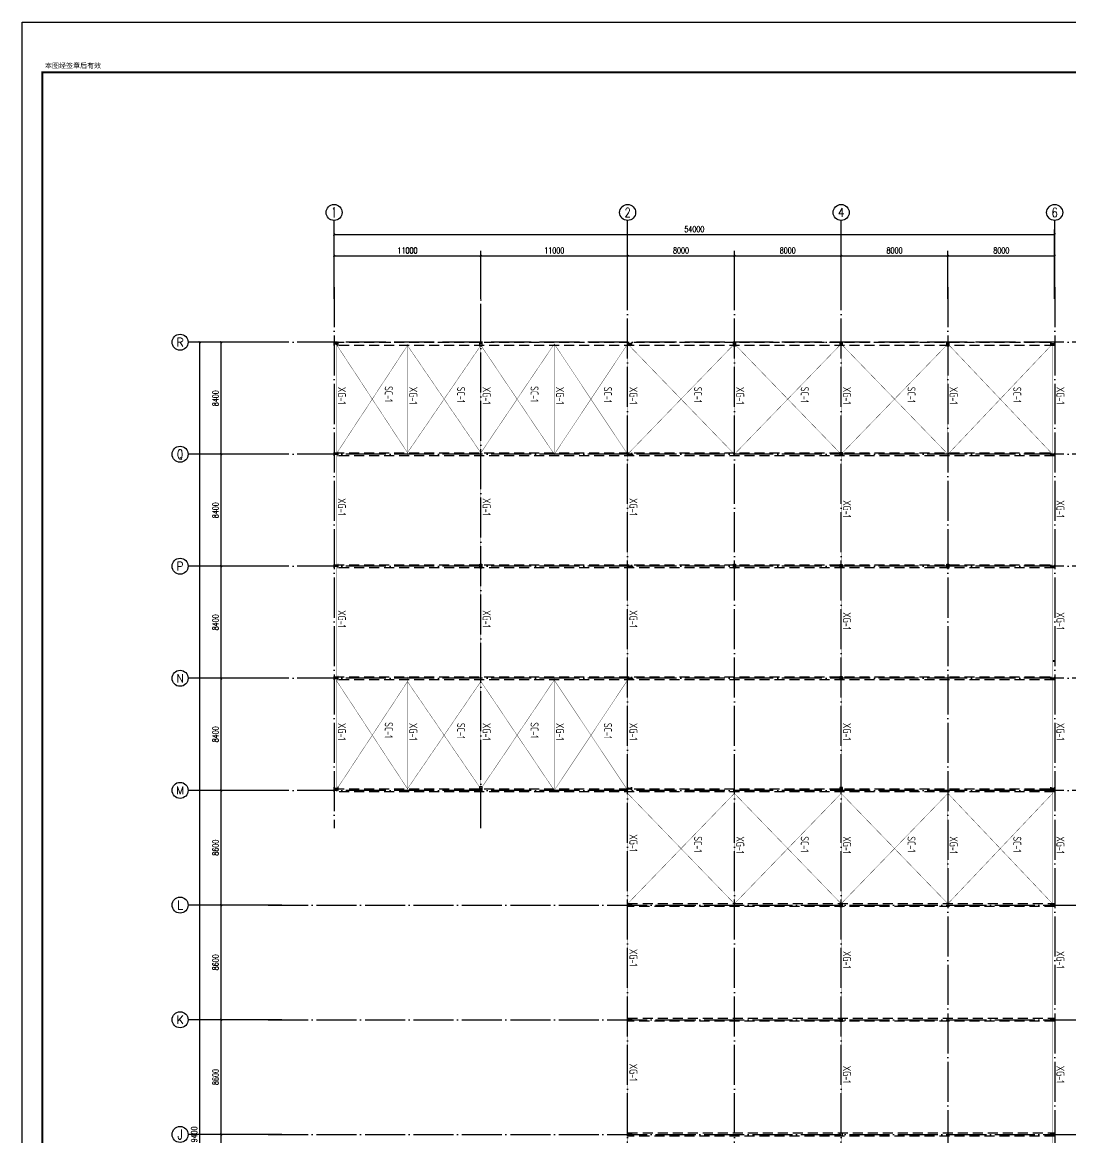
# Model space of a CAD drawing. Extents: x 899043 to 2598688, y -137197 to 211789.
# Drawn here: x 1367860 to 1446423, y 98708 to 182335 of the extents above; entities that cross this region are included whole.
import ezdxf
from ezdxf.enums import TextEntityAlignment as Align

# ---------------------------------------------------------------- set-up
doc = ezdxf.new("R2010")
doc.units = 0
doc.header["$LTSCALE"] = 1500
doc.header["$MEASUREMENT"] = 0
doc.linetypes.add('DASHED', pattern=[0.75, 0.5, -0.25])
doc.linetypes.add('DOTE', pattern=[2.42, 2, -0.2, 0.02, -0.2])
for name, color, linetype in [('00-tk', 151, 'Continuous'), ('A-Fur1(建筑厨卫洁具)', 136, 'Continuous'), ('AXIS', 3, 'Continuous'), ('AXIS_TEXT', 7, 'Continuous'), ('Boltx', 252, 'DASHED'), ('COLUMN', 2, 'Continuous'), ('M_Prof', 2, 'Continuous'), ('TDB_文字', 7, 'Continuous'), ('结构', 7, 'Continuous')]:
    doc.layers.add(name, color=color, linetype=linetype)
doc.layers.add('钢板标注', color=9, linetype='Continuous', lineweight=18)
doc.styles.add('_TCH_AXIS', font='COMPLEX', dxfattribs={"bigfont": 'GBCBIG'})
doc.styles.add('_TCH_DIM_T3', font='SIMPLEX', dxfattribs={"width": 0.705882, "bigfont": 'GBCBIG'})
doc.styles.add('COMPLEX', font='COMPLEX')
doc.styles.add('DS6HT', font='simhei.ttf', dxfattribs={"width": 0.8})
doc.styles.add('TSSD_Dimension', font='Tssdeng.shx', dxfattribs={"width": 0.7, "bigfont": 'hztxt.shx'})
doc.dimstyles.new('_TCH_ARCH&&150', dxfattribs={"dimtxt": 446.25, "dimasz": 150, "dimexe": 375, "dimexo": 450, "dimgap": 189.375, "dimtad": 1, "dimdec": 0, "dimzin": 0, "dimdsep": 46, "dimtxsty": '_TCH_DIM_T3', "dimblk": 'ARCHTICK', "dimcen": 0.09, "dimclrt": 7, "dimazin": 2, "dimtfac": 1, "dimtdec": 0, "dimtix": 1, "dimtmove": 2, "dimatfit": 3, "dimfxl": 0, "dimtolj": 1, "dimtzin": 0, "dimarcsym": 0})

# ---------------------------------------------------------------- blocks, each defined once
blk = doc.blocks.new('A$C16496DF1')
at = {"layer": '00-tk'}
for p, q in [((0, 0), (0, 126150)), ((3750, 1500), (3750, 124650)), ((176850, 1500), (3750, 1500))]:
    blk.add_line(p, q, dxfattribs=at)
at = {"layer": '00-tk', "linetype": 'Continuous'}
blk.add_line((178350, 0), (0, 0), dxfattribs=at)
at = {"layer": '00-tk', "const_width": 150}
blk.add_lwpolyline([(3750, 124650), (176850, 124650), (176850, 1500), (3750, 1500)], close=True, dxfattribs=at)
at = {"layer": '00-tk', "style": 'DS6HT'}
blk.add_text('本图经签章后有效', height=375, rotation=90, dxfattribs=at).set_placement((3434, 1702))
blk = doc.blocks.new('_ArchTick')
at = {"color": 0, "linetype": 'ByBlock', "const_width": 0.4}
blk.add_lwpolyline([(-0.5, -0.5), (0.5, 0.5)], dxfattribs=at)
blk = doc.blocks.new('*D237')
at = {"layer": 'AXIS', "color": 0, "lineweight": -2}
for p, q in [((1137909, -103277), (1132984, -103277)), ((1133359, -111877), (1133359, -103277)), ((1137909, -111877), (1132984, -111877))]:
    blk.add_line(p, q, dxfattribs=at)
at = {"layer": 'Defpoints', "color": 0}
for p in [(1133359, -103277), (1138359, -103277), (1138359, -111877)]:
    blk.add_point(p, dxfattribs=at)
at = {"layer": 'AXIS', "color": 0, "lineweight": -2, "xscale": 150, "yscale": 150, "zscale": 150}
for p, rotation in [((1133359, -103277), 90), ((1133359, -111877), 270)]:
    blk.add_blockref('_ArchTick', p, dxfattribs=dict(at, rotation=rotation))
at = {"layer": 'AXIS', "color": 7, "insert": (1132946, -107577), "char_height": 446.2, "attachment_point": 5, "rotation": 90, "style": '_TCH_DIM_T3'}
blk.add_mtext('\\A1;8600', dxfattribs=at)
blk = doc.blocks.new('*D238')
at = {"layer": 'AXIS', "color": 0, "lineweight": -2}
for p, q in [((1137909, -94677), (1132984, -94677)), ((1133359, -103277), (1133359, -94677)), ((1137909, -103277), (1132984, -103277))]:
    blk.add_line(p, q, dxfattribs=at)
at = {"layer": 'Defpoints', "color": 0}
for p in [(1133359, -94677), (1138359, -94677), (1138359, -103277)]:
    blk.add_point(p, dxfattribs=at)
at = {"layer": 'AXIS', "color": 0, "lineweight": -2, "xscale": 150, "yscale": 150, "zscale": 150}
for p, rotation in [((1133359, -94677), 90), ((1133359, -103277), 270)]:
    blk.add_blockref('_ArchTick', p, dxfattribs=dict(at, rotation=rotation))
at = {"layer": 'AXIS', "color": 7, "insert": (1132946, -98977), "char_height": 446.2, "attachment_point": 5, "rotation": 90, "style": '_TCH_DIM_T3'}
blk.add_mtext('\\A1;8600', dxfattribs=at)
blk = doc.blocks.new('*D239')
at = {"layer": 'AXIS', "color": 0, "lineweight": -2}
for p, q in [((1137909, -86077), (1132984, -86077)), ((1133359, -94677), (1133359, -86077)), ((1137909, -94677), (1132984, -94677))]:
    blk.add_line(p, q, dxfattribs=at)
at = {"layer": 'Defpoints', "color": 0}
for p in [(1133359, -86077), (1138359, -86077), (1138359, -94677)]:
    blk.add_point(p, dxfattribs=at)
at = {"layer": 'AXIS', "color": 0, "lineweight": -2, "xscale": 150, "yscale": 150, "zscale": 150}
for p, rotation in [((1133359, -86077), 90), ((1133359, -94677), 270)]:
    blk.add_blockref('_ArchTick', p, dxfattribs=dict(at, rotation=rotation))
at = {"layer": 'AXIS', "color": 7, "insert": (1132946, -90377), "char_height": 446.2, "attachment_point": 5, "rotation": 90, "style": '_TCH_DIM_T3'}
blk.add_mtext('\\A1;8600', dxfattribs=at)
blk = doc.blocks.new('*D240')
at = {"layer": 'AXIS', "color": 0, "lineweight": -2}
for p, q in [((1137909, -77477), (1132984, -77477)), ((1133359, -86077), (1133359, -77477)), ((1137909, -86077), (1132984, -86077))]:
    blk.add_line(p, q, dxfattribs=at)
at = {"layer": 'Defpoints', "color": 0}
for p in [(1133359, -77477), (1138359, -77477), (1138359, -86077)]:
    blk.add_point(p, dxfattribs=at)
at = {"layer": 'AXIS', "color": 0, "lineweight": -2, "xscale": 150, "yscale": 150, "zscale": 150}
for p, rotation in [((1133359, -77477), 90), ((1133359, -86077), 270)]:
    blk.add_blockref('_ArchTick', p, dxfattribs=dict(at, rotation=rotation))
at = {"layer": 'AXIS', "color": 7, "insert": (1132946, -81777), "char_height": 446.2, "attachment_point": 5, "rotation": 90, "style": '_TCH_DIM_T3'}
blk.add_mtext('\\A1;8600', dxfattribs=at)
blk = doc.blocks.new('*D241')
at = {"layer": 'AXIS', "color": 0, "lineweight": -2}
for p, q in [((1137909, -69077), (1132984, -69077)), ((1133359, -77477), (1133359, -69077)), ((1137909, -77477), (1132984, -77477))]:
    blk.add_line(p, q, dxfattribs=at)
at = {"layer": 'Defpoints', "color": 0}
for p in [(1133359, -69077), (1138359, -69077), (1138359, -77477)]:
    blk.add_point(p, dxfattribs=at)
at = {"layer": 'AXIS', "color": 0, "lineweight": -2, "xscale": 150, "yscale": 150, "zscale": 150}
for p, rotation in [((1133359, -69077), 90), ((1133359, -77477), 270)]:
    blk.add_blockref('_ArchTick', p, dxfattribs=dict(at, rotation=rotation))
at = {"layer": 'AXIS', "color": 7, "insert": (1132946, -73277), "char_height": 446.2, "attachment_point": 5, "rotation": 90, "style": '_TCH_DIM_T3'}
blk.add_mtext('\\A1;8400', dxfattribs=at)
blk = doc.blocks.new('*D204')
at = {"layer": 'AXIS', "color": 0, "lineweight": -2}
for p, q in [((1137909, -60677), (1132984, -60677)), ((1133359, -69077), (1133359, -60677)), ((1137909, -69077), (1132984, -69077))]:
    blk.add_line(p, q, dxfattribs=at)
at = {"layer": 'Defpoints', "color": 0}
for p in [(1133359, -60677), (1138359, -60677), (1138359, -69077)]:
    blk.add_point(p, dxfattribs=at)
at = {"layer": 'AXIS', "color": 0, "lineweight": -2, "xscale": 150, "yscale": 150, "zscale": 150}
for p, rotation in [((1133359, -60677), 90), ((1133359, -69077), 270)]:
    blk.add_blockref('_ArchTick', p, dxfattribs=dict(at, rotation=rotation))
at = {"layer": 'AXIS', "color": 7, "insert": (1132946, -64877), "char_height": 446.2, "attachment_point": 5, "rotation": 90, "style": '_TCH_DIM_T3'}
blk.add_mtext('\\A1;8400', dxfattribs=at)
blk = doc.blocks.new('*D205')
at = {"layer": 'AXIS', "color": 0, "lineweight": -2}
for p, q in [((1137909, -52277), (1132984, -52277)), ((1133359, -60677), (1133359, -52277)), ((1137909, -60677), (1132984, -60677))]:
    blk.add_line(p, q, dxfattribs=at)
at = {"layer": 'Defpoints', "color": 0}
for p in [(1133359, -52277), (1138359, -52277), (1138359, -60677)]:
    blk.add_point(p, dxfattribs=at)
at = {"layer": 'AXIS', "color": 0, "lineweight": -2, "xscale": 150, "yscale": 150, "zscale": 150}
for p, rotation in [((1133359, -52277), 90), ((1133359, -60677), 270)]:
    blk.add_blockref('_ArchTick', p, dxfattribs=dict(at, rotation=rotation))
at = {"layer": 'AXIS', "color": 7, "insert": (1132946, -56477), "char_height": 446.2, "attachment_point": 5, "rotation": 90, "style": '_TCH_DIM_T3'}
blk.add_mtext('\\A1;8400', dxfattribs=at)
blk = doc.blocks.new('*D206')
at = {"layer": 'AXIS', "color": 0, "lineweight": -2}
for p, q in [((1137909, -43877), (1132984, -43877)), ((1133359, -52277), (1133359, -43877)), ((1137909, -52277), (1132984, -52277))]:
    blk.add_line(p, q, dxfattribs=at)
at = {"layer": 'Defpoints', "color": 0}
for p in [(1133359, -43877), (1138359, -43877), (1138359, -52277)]:
    blk.add_point(p, dxfattribs=at)
at = {"layer": 'AXIS', "color": 0, "lineweight": -2, "xscale": 150, "yscale": 150, "zscale": 150}
for p, rotation in [((1133359, -43877), 90), ((1133359, -52277), 270)]:
    blk.add_blockref('_ArchTick', p, dxfattribs=dict(at, rotation=rotation))
at = {"layer": 'AXIS', "color": 7, "insert": (1132946, -48077), "char_height": 446.2, "attachment_point": 5, "rotation": 90, "style": '_TCH_DIM_T3'}
blk.add_mtext('\\A1;8400', dxfattribs=at)
blk = doc.blocks.new('*D207')
at = {"layer": 'AXIS', "color": 0, "lineweight": -2}
for p, q in [((1137909, -43877), (1131384, -43877)), ((1131759, -163277), (1131759, -43877)), ((1137909, -163277), (1131384, -163277))]:
    blk.add_line(p, q, dxfattribs=at)
at = {"layer": 'Defpoints', "color": 0}
for p in [(1131759, -43877), (1138359, -43877), (1138359, -163277)]:
    blk.add_point(p, dxfattribs=at)
at = {"layer": 'AXIS', "color": 0, "lineweight": -2, "xscale": 150, "yscale": 150, "zscale": 150}
for p, rotation in [((1131759, -43877), 90), ((1131759, -163277), 270)]:
    blk.add_blockref('_ArchTick', p, dxfattribs=dict(at, rotation=rotation))
at = {"layer": 'AXIS', "color": 7, "insert": (1131346, -103577), "char_height": 446.2, "attachment_point": 5, "rotation": 90, "style": '_TCH_DIM_T3'}
blk.add_mtext('\\A1;119400', dxfattribs=at)
blk = doc.blocks.new('_AXISO')
blk.add_circle((0, 0), 0.5)
at = {"layer": 'AXIS_TEXT', "style": 'COMPLEX', "width": 1.041667}
blk.add_attdef('A', text='', height=0.56, dxfattribs=at).set_placement((-0.25, -0.28), (0.25, -0.28), align=Align.FIT)
blk = doc.blocks.new('*D229')
at = {"layer": 'AXIS', "color": 0, "lineweight": -2}
for p, q in [((1141829, -40628), (1141829, -37037)), ((1141829, -37412), (1152829, -37412)), ((1152829, -40628), (1152829, -37037))]:
    blk.add_line(p, q, dxfattribs=at)
at = {"layer": 'Defpoints', "color": 0}
for p in [(1152829, -37412), (1141829, -41078), (1152829, -41078)]:
    blk.add_point(p, dxfattribs=at)
at = {"layer": 'AXIS', "color": 0, "lineweight": -2, "xscale": 150, "yscale": 150, "zscale": 150, "rotation": 180}
blk.add_blockref('_ArchTick', (1141829, -37412), dxfattribs=at)
at = {"layer": 'AXIS', "color": 0, "lineweight": -2, "xscale": 150, "yscale": 150, "zscale": 150}
blk.add_blockref('_ArchTick', (1152829, -37412), dxfattribs=at)
at = {"layer": 'AXIS', "color": 7, "insert": (1147329, -36999), "char_height": 446.2, "attachment_point": 5, "style": '_TCH_DIM_T3'}
blk.add_mtext('\\A1;11000', dxfattribs=at)
blk = doc.blocks.new('*D198')
at = {"layer": 'AXIS', "color": 0, "lineweight": -2}
for p, q in [((1152829, -40628), (1152829, -37037)), ((1152829, -37412), (1163829, -37412)), ((1163829, -40628), (1163829, -37037))]:
    blk.add_line(p, q, dxfattribs=at)
at = {"layer": 'Defpoints', "color": 0}
for p in [(1163829, -37412), (1152829, -41078), (1163829, -41078)]:
    blk.add_point(p, dxfattribs=at)
at = {"layer": 'AXIS', "color": 0, "lineweight": -2, "xscale": 150, "yscale": 150, "zscale": 150, "rotation": 180}
blk.add_blockref('_ArchTick', (1152829, -37412), dxfattribs=at)
at = {"layer": 'AXIS', "color": 0, "lineweight": -2, "xscale": 150, "yscale": 150, "zscale": 150}
blk.add_blockref('_ArchTick', (1163829, -37412), dxfattribs=at)
at = {"layer": 'AXIS', "color": 7, "insert": (1158329, -36999), "char_height": 446.2, "attachment_point": 5, "style": '_TCH_DIM_T3'}
blk.add_mtext('\\A1;11000', dxfattribs=at)
blk = doc.blocks.new('*D199')
at = {"layer": 'AXIS', "color": 0, "lineweight": -2}
for p, q in [((1163829, -40628), (1163829, -37037)), ((1163829, -37412), (1171829, -37412)), ((1171829, -40628), (1171829, -37037))]:
    blk.add_line(p, q, dxfattribs=at)
at = {"layer": 'Defpoints', "color": 0}
for p in [(1171829, -37412), (1163829, -41078), (1171829, -41078)]:
    blk.add_point(p, dxfattribs=at)
at = {"layer": 'AXIS', "color": 0, "lineweight": -2, "xscale": 150, "yscale": 150, "zscale": 150, "rotation": 180}
blk.add_blockref('_ArchTick', (1163829, -37412), dxfattribs=at)
at = {"layer": 'AXIS', "color": 0, "lineweight": -2, "xscale": 150, "yscale": 150, "zscale": 150}
blk.add_blockref('_ArchTick', (1171829, -37412), dxfattribs=at)
at = {"layer": 'AXIS', "color": 7, "insert": (1167829, -36999), "char_height": 446.2, "attachment_point": 5, "style": '_TCH_DIM_T3'}
blk.add_mtext('\\A1;8000', dxfattribs=at)
blk = doc.blocks.new('*D200')
at = {"layer": 'AXIS', "color": 0, "lineweight": -2}
for p, q in [((1171829, -40628), (1171829, -37037)), ((1171829, -37412), (1179829, -37412)), ((1179829, -40628), (1179829, -37037))]:
    blk.add_line(p, q, dxfattribs=at)
at = {"layer": 'Defpoints', "color": 0}
for p in [(1179829, -37412), (1171829, -41078), (1179829, -41078)]:
    blk.add_point(p, dxfattribs=at)
at = {"layer": 'AXIS', "color": 0, "lineweight": -2, "xscale": 150, "yscale": 150, "zscale": 150, "rotation": 180}
blk.add_blockref('_ArchTick', (1171829, -37412), dxfattribs=at)
at = {"layer": 'AXIS', "color": 0, "lineweight": -2, "xscale": 150, "yscale": 150, "zscale": 150}
blk.add_blockref('_ArchTick', (1179829, -37412), dxfattribs=at)
at = {"layer": 'AXIS', "color": 7, "insert": (1175829, -36999), "char_height": 446.2, "attachment_point": 5, "style": '_TCH_DIM_T3'}
blk.add_mtext('\\A1;8000', dxfattribs=at)
blk = doc.blocks.new('*D201')
at = {"layer": 'AXIS', "color": 0, "lineweight": -2}
for p, q in [((1179829, -40628), (1179829, -37037)), ((1179829, -37412), (1187829, -37412)), ((1187829, -40628), (1187829, -37037))]:
    blk.add_line(p, q, dxfattribs=at)
at = {"layer": 'Defpoints', "color": 0}
for p in [(1187829, -37412), (1179829, -41078), (1187829, -41078)]:
    blk.add_point(p, dxfattribs=at)
at = {"layer": 'AXIS', "color": 0, "lineweight": -2, "xscale": 150, "yscale": 150, "zscale": 150, "rotation": 180}
blk.add_blockref('_ArchTick', (1179829, -37412), dxfattribs=at)
at = {"layer": 'AXIS', "color": 0, "lineweight": -2, "xscale": 150, "yscale": 150, "zscale": 150}
blk.add_blockref('_ArchTick', (1187829, -37412), dxfattribs=at)
at = {"layer": 'AXIS', "color": 7, "insert": (1183829, -36999), "char_height": 446.2, "attachment_point": 5, "style": '_TCH_DIM_T3'}
blk.add_mtext('\\A1;8000', dxfattribs=at)
blk = doc.blocks.new('*D202')
at = {"layer": 'AXIS', "color": 0, "lineweight": -2}
for p, q in [((1187829, -40628), (1187829, -37037)), ((1187829, -37412), (1195829, -37412)), ((1195829, -40628), (1195829, -37037))]:
    blk.add_line(p, q, dxfattribs=at)
at = {"layer": 'Defpoints', "color": 0}
for p in [(1195829, -37412), (1187829, -41078), (1195829, -41078)]:
    blk.add_point(p, dxfattribs=at)
at = {"layer": 'AXIS', "color": 0, "lineweight": -2, "xscale": 150, "yscale": 150, "zscale": 150, "rotation": 180}
blk.add_blockref('_ArchTick', (1187829, -37412), dxfattribs=at)
at = {"layer": 'AXIS', "color": 0, "lineweight": -2, "xscale": 150, "yscale": 150, "zscale": 150}
blk.add_blockref('_ArchTick', (1195829, -37412), dxfattribs=at)
at = {"layer": 'AXIS', "color": 7, "insert": (1191829, -36999), "char_height": 446.2, "attachment_point": 5, "style": '_TCH_DIM_T3'}
blk.add_mtext('\\A1;8000', dxfattribs=at)
blk = doc.blocks.new('*D203')
at = {"layer": 'AXIS', "color": 0, "lineweight": -2}
for p, q in [((1141829, -40628), (1141829, -35437)), ((1141829, -35812), (1195829, -35812)), ((1195829, -40628), (1195829, -35437))]:
    blk.add_line(p, q, dxfattribs=at)
at = {"layer": 'Defpoints', "color": 0}
for p in [(1195829, -35812), (1141829, -41078), (1195829, -41078)]:
    blk.add_point(p, dxfattribs=at)
at = {"layer": 'AXIS', "color": 0, "lineweight": -2, "xscale": 150, "yscale": 150, "zscale": 150, "rotation": 180}
blk.add_blockref('_ArchTick', (1141829, -35812), dxfattribs=at)
at = {"layer": 'AXIS', "color": 0, "lineweight": -2, "xscale": 150, "yscale": 150, "zscale": 150}
blk.add_blockref('_ArchTick', (1195829, -35812), dxfattribs=at)
at = {"layer": 'AXIS', "color": 7, "insert": (1168829, -35399), "char_height": 446.2, "attachment_point": 5, "style": '_TCH_DIM_T3'}
blk.add_mtext('\\A1;54000', dxfattribs=at)
blk = doc.blocks.new('A$C0BB32EA6')
at = {"layer": 'COLUMN'}
for points in [[(30075, 0), (30075, -300), (29925, -300), (29925, 0)], [(11075, 0), (11075, -300), (10925, -300), (10925, 0)], [(11070, -5), (11070, -295), (10930, -295), (10930, -5)], [(30070, -5), (30070, -295), (29930, -295), (29930, -5)], [(46075, 0), (46075, -300), (45925, -300), (45925, 0)], [(46070, -5), (46070, -295), (45930, -295), (45930, -5)], [(11075, -16650), (11075, -16950), (10925, -16950), (10925, -16650)], [(11070, -16655), (11070, -16945), (10930, -16945), (10930, -16655)], [(30075, -16650), (30075, -16950), (29925, -16950), (29925, -16650)], [(30070, -16655), (30070, -16945), (29930, -16945), (29930, -16655)], [(46075, -16650), (46075, -16950), (45925, -16950), (45925, -16650)], [(46070, -16655), (46070, -16945), (45930, -16945), (45930, -16655)], [(11075, -33300), (11075, -33600), (10925, -33600), (10925, -33300)], [(11070, -33305), (11070, -33595), (10930, -33595), (10930, -33305)]]:
    blk.add_lwpolyline(points, close=True, dxfattribs=at)
at = {"layer": 'M_Prof'}
for points in [[(300, -250), (300, 0), (290, 0), (290, -121), (10, -121), (10, 0), (0, 0), (0, -250), (10, -250), (10, -129), (290, -129), (290, -250)], [(22300, -235), (22300, -15), (22290, -15), (22290, -121), (22010, -121), (22010, -15), (22000, -15), (22000, -235), (22010, -235), (22010, -129), (22290, -129), (22290, -235)], [(37900, -225), (38100, -225), (38100, -25), (37900, -25)], [(37906, -219), (38094, -219), (38094, -31), (37906, -31)], [(54000, -235), (54000, -15), (53990, -15), (53990, -121), (53710, -121), (53710, -15), (53700, -15), (53700, -235), (53710, -235), (53710, -129), (53990, -129), (53990, -235)], [(300, -8525), (300, -8275), (290, -8275), (290, -8396), (10, -8396), (10, -8275), (0, -8275), (0, -8525), (10, -8525), (10, -8404), (290, -8404), (290, -8525)], [(22300, -8510), (22300, -8290), (22290, -8290), (22290, -8396), (22010, -8396), (22010, -8290), (22000, -8290), (22000, -8510), (22010, -8510), (22010, -8404), (22290, -8404), (22290, -8510)], [(37900, -8500), (38100, -8500), (38100, -8300), (37900, -8300)], [(37906, -8494), (38094, -8494), (38094, -8306), (37906, -8306)], [(54000, -8510), (54000, -8290), (53990, -8290), (53990, -8396), (53710, -8396), (53710, -8290), (53700, -8290), (53700, -8510), (53710, -8510), (53710, -8404), (53990, -8404), (53990, -8510)], [(300, -16925), (300, -16675), (290, -16675), (290, -16796), (10, -16796), (10, -16675), (0, -16675), (0, -16925), (10, -16925), (10, -16804), (290, -16804), (290, -16925)], [(22300, -16910), (22300, -16690), (22290, -16690), (22290, -16796), (22010, -16796), (22010, -16690), (22000, -16690), (22000, -16910), (22010, -16910), (22010, -16804), (22290, -16804), (22290, -16910)], [(37900, -16900), (38100, -16900), (38100, -16700), (37900, -16700)], [(37906, -16894), (38094, -16894), (38094, -16706), (37906, -16706)], [(54000, -16910), (54000, -16690), (53990, -16690), (53990, -16796), (53710, -16796), (53710, -16690), (53700, -16690), (53700, -16910), (53710, -16910), (53710, -16804), (53990, -16804), (53990, -16910)], [(300, -25325), (300, -25075), (290, -25075), (290, -25196), (10, -25196), (10, -25075), (0, -25075), (0, -25325), (10, -25325), (10, -25204), (290, -25204), (290, -25325)], [(22300, -25310), (22300, -25090), (22290, -25090), (22290, -25196), (22010, -25196), (22010, -25090), (22000, -25090), (22000, -25310), (22010, -25310), (22010, -25204), (22290, -25204), (22290, -25310)], [(37900, -25300), (38100, -25300), (38100, -25100), (37900, -25100)], [(37906, -25294), (38094, -25294), (38094, -25106), (37906, -25106)], [(54000, -25310), (54000, -25090), (53990, -25090), (53990, -25196), (53710, -25196), (53710, -25090), (53700, -25090), (53700, -25310), (53710, -25310), (53710, -25204), (53990, -25204), (53990, -25310)], [(300, -33600), (300, -33350), (290, -33350), (290, -33471), (10, -33471), (10, -33350), (0, -33350), (0, -33600), (10, -33600), (10, -33479), (290, -33479), (290, -33600)], [(22300, -33585), (22300, -33365), (22290, -33365), (22290, -33471), (22010, -33471), (22010, -33365), (22000, -33365), (22000, -33585), (22010, -33585), (22010, -33479), (22290, -33479), (22290, -33585)], [(37900, -33575), (38100, -33575), (38100, -33375), (37900, -33375)], [(37906, -33569), (38094, -33569), (38094, -33381), (37906, -33381)], [(54000, -33585), (54000, -33365), (53990, -33365), (53990, -33471), (53710, -33471), (53710, -33365), (53700, -33365), (53700, -33585), (53710, -33585), (53710, -33479), (53990, -33479), (53990, -33585)], [(22300, -42310), (22300, -42090), (22290, -42090), (22290, -42196), (22010, -42196), (22010, -42090), (22000, -42090), (22000, -42310), (22010, -42310), (22010, -42204), (22290, -42204), (22290, -42310)], [(37900, -42300), (38100, -42300), (38100, -42100), (37900, -42100)], [(37906, -42294), (38094, -42294), (38094, -42106), (37906, -42106)], [(54000, -42310), (54000, -42090), (53990, -42090), (53990, -42196), (53710, -42196), (53710, -42090), (53700, -42090), (53700, -42310), (53710, -42310), (53710, -42204), (53990, -42204), (53990, -42310)], [(22300, -50910), (22300, -50690), (22290, -50690), (22290, -50796), (22010, -50796), (22010, -50690), (22000, -50690), (22000, -50910), (22010, -50910), (22010, -50804), (22290, -50804), (22290, -50910)], [(37900, -50900), (38100, -50900), (38100, -50700), (37900, -50700)], [(37906, -50894), (38094, -50894), (38094, -50706), (37906, -50706)], [(54000, -50910), (54000, -50690), (53990, -50690), (53990, -50796), (53710, -50796), (53710, -50690), (53700, -50690), (53700, -50910), (53710, -50910), (53710, -50804), (53990, -50804), (53990, -50910)], [(22300, -59510), (22300, -59290), (22290, -59290), (22290, -59396), (22010, -59396), (22010, -59290), (22000, -59290), (22000, -59510), (22010, -59510), (22010, -59404), (22290, -59404), (22290, -59510)], [(37900, -59500), (38100, -59500), (38100, -59300), (37900, -59300)], [(37906, -59494), (38094, -59494), (38094, -59306), (37906, -59306)], [(54000, -59510), (54000, -59290), (53990, -59290), (53990, -59396), (53710, -59396), (53710, -59290), (53700, -59290), (53700, -59510), (53710, -59510), (53710, -59404), (53990, -59404), (53990, -59510)]]:
    blk.add_lwpolyline(points, close=True, dxfattribs=at)
blk = doc.blocks.new('A$C2EA612DB')
at = {"layer": 'A-Fur1(建筑厨卫洁具)'}
for p, q in [((0, 86865), (-138, 86865)), ((-138, 86865), (-138, 86840)), ((-138, 86840), (0, 86840))]:
    blk.add_line(p, q, dxfattribs=at)
at = {"layer": 'M_Prof'}
for points in [[(-53700, 102240), (-53700, 102490), (-53710, 102490), (-53710, 102369), (-53990, 102369), (-53990, 102490), (-54000, 102490), (-54000, 102240), (-53990, 102240), (-53990, 102361), (-53710, 102361), (-53710, 102240)], [(-31700, 85455), (-31700, 85675), (-31710, 85675), (-31710, 85569), (-31990, 85569), (-31990, 85675), (-32000, 85675), (-32000, 85455), (-31990, 85455), (-31990, 85561), (-31710, 85561), (-31710, 85455)], [(-16100, 85465), (-15900, 85465), (-15900, 85665), (-16100, 85665)], [(-16094, 85471), (-15906, 85471), (-15906, 85659), (-16094, 85659)]]:
    blk.add_lwpolyline(points, close=True, dxfattribs=at)
blk.add_blockref('A$C0BB32EA6', (-54000, 110765), dxfattribs=at)
blk = doc.blocks.new('A$C5AF141BB')
at = {"layer": 'AXIS'}
for p, q in [((-22000, 123526.9), (-22000, 128526.3)), ((0, 123526.9), (0, 128526.3)), ((16000, 123526.9), (16000, 128526.3)), ((32000, 123526.9), (32000, 128526.3)), ((-26941.1, 119400), (-32941.1, 119400)), ((-26941.1, 111000), (-32941.1, 111000)), ((-26941.1, 102600), (-32941.1, 102600)), ((-26941.1, 94200), (-32941.1, 94200)), ((-26941.1, 85800), (-32941.1, 85800)), ((-26941.1, 77200), (-32941.1, 77200)), ((-26941.1, 68600), (-32941.1, 68600)), ((-26941.1, 60000), (-32941.1, 60000))]:
    blk.add_line(p, q, dxfattribs=at)
at = {"layer": 'AXIS', "color": 253, "linetype": 'DOTE'}
for p, q in [((-22000, 123526.9), (-22000, 82968.2)), ((-11000, 82968.2), (-11000, 123526.9)), ((0, -5247.5), (0, 123526.9)), ((8000, -5247.5), (8000, 123526.9)), ((16000, -5247.5), (16000, 123526.9)), ((24000, 123526.9), (24000, -5247.5)), ((32000, 123526.9), (32000, -5247.5)), ((36323.2, 119400), (-26262.1, 119400)), ((36323.2, 111000), (-26941.1, 111000)), ((36323.2, 102600), (-26262.1, 102600)), ((36323.2, 94200), (-26941.1, 94200)), ((36323.2, 85800), (-26941.1, 85800)), ((-26941.1, 77200), (36323.2, 77200)), ((-26941.1, 68600), (36323.2, 68600)), ((-26941.1, 60000), (36323.2, 60000))]:
    blk.add_line(p, q, dxfattribs=at)
at = {"layer": 'AXIS'}
ref = blk.add_blockref('_AXISO', (-22000, 129126.3), dxfattribs=dict(at, xscale=1200, yscale=1200, zscale=1200))
ref.add_attrib('A', '1', dxfattribs={"layer": 'AXIS_TEXT', "height": 772.1, "style": '_TCH_AXIS'}).set_placement((-22165.4, 128740.3), (-21834.6, 128740.3), align=Align.FIT)
ref = blk.add_blockref('_AXISO', (0, 129126.3), dxfattribs=dict(at, xscale=1200, yscale=1200, zscale=1200))
ref.add_attrib('A', '2', dxfattribs={"layer": 'AXIS_TEXT', "height": 698.9, "style": '_TCH_AXIS'}).set_placement((-233, 128776.9), (233, 128776.9), align=Align.FIT)
ref = blk.add_blockref('_AXISO', (16000, 129126.3), dxfattribs=dict(at, xscale=1200, yscale=1200, zscale=1200))
ref.add_attrib('A', '4', dxfattribs={"layer": 'AXIS_TEXT', "height": 668.2, "style": '_TCH_AXIS'}).set_placement((15745.5, 128792.3), (16254.5, 128792.3), align=Align.FIT)
ref = blk.add_blockref('_AXISO', (32000, 129126.3), dxfattribs=dict(at, xscale=1200, yscale=1200, zscale=1200))
ref.add_attrib('A', '6', dxfattribs={"layer": 'AXIS_TEXT', "height": 698.9, "style": '_TCH_AXIS'}).set_placement((31767, 128776.9), (32233, 128776.9), align=Align.FIT)
ref = blk.add_blockref('_AXISO', (-33541.1, 119400), dxfattribs=dict(at, xscale=1200, yscale=1200, zscale=1200))
ref.add_attrib('A', 'R', dxfattribs={"layer": 'AXIS_TEXT', "height": 637.8, "style": '_TCH_AXIS'}).set_placement((-33814.4, 119081.1), (-33267.8, 119081.1), align=Align.FIT)
ref = blk.add_blockref('_AXISO', (-33541.1, 111000), dxfattribs=dict(at, xscale=1200, yscale=1200, zscale=1200))
ref.add_attrib('A', 'Q', dxfattribs={"layer": 'AXIS_TEXT', "height": 715.4, "style": '_TCH_AXIS', "width": 0.807692}).set_placement((-33761.2, 110642.3), (-33321, 110642.3), align=Align.FIT)
ref = blk.add_blockref('_AXISO', (-33541.1, 102600), dxfattribs=dict(at, xscale=1200, yscale=1200, zscale=1200))
ref.add_attrib('A', 'P', dxfattribs={"layer": 'AXIS_TEXT', "height": 652.9, "style": '_TCH_AXIS'}).set_placement((-33805.4, 102273.6), (-33276.9, 102273.6), align=Align.FIT)
ref = blk.add_blockref('_AXISO', (-33541.1, 94200), dxfattribs=dict(at, xscale=1200, yscale=1200, zscale=1200))
ref.add_attrib('A', 'N', dxfattribs={"layer": 'AXIS_TEXT', "height": 622.9, "style": '_TCH_AXIS'}).set_placement((-33822.9, 93888.6), (-33259.3, 93888.6), align=Align.FIT)
ref = blk.add_blockref('_AXISO', (-33541.1, 85800), dxfattribs=dict(at, xscale=1200, yscale=1200, zscale=1200))
ref.add_attrib('A', 'M', dxfattribs={"layer": 'AXIS_TEXT', "height": 594, "style": '_TCH_AXIS'}).set_placement((-33838.1, 85503), (-33244.1, 85503), align=Align.FIT)
ref = blk.add_blockref('_AXISO', (-33541.1, 77200), dxfattribs=dict(at, xscale=1200, yscale=1200, zscale=1200))
ref.add_attrib('A', 'L', dxfattribs={"layer": 'AXIS_TEXT', "height": 683.5, "style": '_TCH_AXIS'}).set_placement((-33785.2, 76858.2), (-33297, 76858.2), align=Align.FIT)
ref = blk.add_blockref('_AXISO', (-33541.1, 68600), dxfattribs=dict(at, xscale=1200, yscale=1200, zscale=1200))
ref.add_attrib('A', 'K', dxfattribs={"layer": 'AXIS_TEXT', "height": 622.9, "style": '_TCH_AXIS'}).set_placement((-33822.9, 68288.6), (-33259.3, 68288.6), align=Align.FIT)
ref = blk.add_blockref('_AXISO', (-33541.1, 60000), dxfattribs=dict(at, xscale=1200, yscale=1200, zscale=1200))
ref.add_attrib('A', 'J', dxfattribs={"layer": 'AXIS_TEXT', "height": 744.1, "style": '_TCH_AXIS'}).set_placement((-33736, 59628), (-33346.2, 59628), align=Align.FIT)
for p1, p2, distance, picture, middle in [((-22000, 122199.9), (32000, 122199.9), 5265.9, '*D203', (5000, 127878.4)), ((-22000, 122199.9), (-11000, 122199.9), 3665.9, '*D229', (-16500, 126278.4)), ((-11000, 122199.9), (0, 122199.9), 3665.9, '*D198', (-5500, 126278.4)), ((0, 122199.9), (8000, 122199.9), 3665.9, '*D199', (4000, 126278.4)), ((8000, 122199.9), (16000, 122199.9), 3665.9, '*D200', (12000, 126278.4)), ((16000, 122199.9), (24000, 122199.9), 3665.9, '*D201', (20000, 126278.4)), ((24000, 122199.9), (32000, 122199.9), 3665.9, '*D202', (28000, 126278.4)), ((-25470.5, 0), (-25470.5, 119400), 6600, '*D207', (-32483, 59700)), ((-25470.5, 111000), (-25470.5, 119400), 5000, '*D206', (-30883, 115200)), ((-25470.5, 102600), (-25470.5, 111000), 5000, '*D205', (-30883, 106800)), ((-25470.5, 94200), (-25470.5, 102600), 5000, '*D204', (-30883, 98400)), ((-25470.5, 85800), (-25470.5, 94200), 5000, '*D241', (-30883, 90000)), ((-25470.5, 77200), (-25470.5, 85800), 5000, '*D240', (-30883, 81500)), ((-25470.5, 68600), (-25470.5, 77200), 5000, '*D239', (-30883, 72900)), ((-25470.5, 60000), (-25470.5, 68600), 5000, '*D238', (-30883, 64300)), ((-25470.5, 51400), (-25470.5, 60000), 5000, '*D237', (-30883, 55700))]:
    dim = blk.add_aligned_dim(p1=p1, p2=p2, distance=distance, dimstyle='_TCH_ARCH&&150', dxfattribs=at)
    dim.commit()
    dim.dimension.update_dxf_attribs({"geometry": picture, "text_midpoint": middle, "insert": (-1163829.4, 163277.5)})

msp = doc.modelspace()

# ---------------------------------------------------------------- linework, layer by layer
at = {"layer": 'Boltx', "color": 4}
for points in [[(1391223.3, 158350.6), (1445223.3, 158350.6), (1445223.3, 158115.6), (1391223.3, 158115.6)], [(1391223.3, 150068.1), (1445223.3, 150068.1), (1445223.3, 149833.1), (1391223.3, 149833.1)], [(1391223.3, 141668.1), (1445223.3, 141668.1), (1445223.3, 141433.1), (1391223.3, 141433.1)], [(1391223.3, 133268.1), (1445223.3, 133268.1), (1445223.3, 133033.1), (1391223.3, 133033.1)], [(1391223.3, 124868.1), (1445223.3, 124868.1), (1445223.3, 124633.1), (1391223.3, 124633.1)], [(1413223.3, 116268.1), (1445223.3, 116268.1), (1445223.3, 116033.1), (1413223.3, 116033.1)], [(1413223.3, 107668.1), (1445223.3, 107668.1), (1445223.3, 107433.1), (1413223.3, 107433.1)], [(1413223.3, 99068.1), (1445223.3, 99068.1), (1445223.3, 98833.1), (1413223.3, 98833.1)]]:
    msp.add_lwpolyline(points, close=True, dxfattribs=at)
at = {"layer": 'Boltx', "color": 4, "linetype": 'ByBlock', "const_width": 25}
for points in [[(1391373.3, 124633.1), (1391373.3, 158217.6)], [(1396723.3, 149833.1), (1396723.3, 158221.6)], [(1402223.3, 124633.1), (1402223.3, 158221.6)], [(1407723.3, 149833.1), (1407723.3, 158221.6)], [(1413223.3, 47593.1), (1413223.3, 158221.6)], [(1421223.3, 149833.1), (1421223.3, 158221.6)], [(1429223.3, 47714.6), (1429223.3, 158221.6)], [(1437223.3, 149833.1), (1437223.3, 158221.6)], [(1445073.3, 47714.6), (1445073.3, 158221.6)], [(1396723.3, 124633.1), (1396723.3, 133268.1)], [(1407723.3, 124633.1), (1407723.3, 133268.1)], [(1421223.3, 116033.1), (1421223.3, 124868.1)], [(1437223.3, 116033.1), (1437223.3, 124868.1)]]:
    msp.add_lwpolyline(points, dxfattribs=at)
at = {"layer": '结构', "color": 4, "const_width": 25}
for points in [[(1391373.3, 149954.6), (1396723.3, 158104.1), (1402223.3, 150056.6), (1407723.3, 158221.6), (1413223.3, 149950.6), (1421223.3, 158221.6), (1429223.3, 149950.6), (1437223.3, 158221.6), (1445073.3, 149942.6)], [(1391373.3, 158217.6), (1396723.3, 150068.1), (1402223.3, 158115.6), (1407723.3, 149950.6), (1413223.3, 158221.6), (1421223.3, 149950.6), (1429223.3, 158221.6), (1437223.3, 149950.6), (1445073.3, 158229.6)], [(1391373.3, 124754.6), (1396723.3, 132904.1), (1402223.3, 124856.6), (1407723.3, 133021.6), (1413223.3, 124750.6)], [(1391373.3, 133017.6), (1396723.3, 124868.1), (1402223.3, 132915.6), (1407723.3, 124750.6), (1413223.3, 133021.6)], [(1413223.3, 124521.6), (1413223.3, 124521.6), (1421223.3, 116250.6), (1429223.3, 124521.6), (1437223.3, 116250.6), (1445073.3, 124529.6)], [(1413223.3, 116250.6), (1413223.3, 116250.6), (1421223.3, 124521.6), (1429223.3, 116250.6), (1437223.3, 124521.6), (1445073.3, 116242.6)]]:
    msp.add_lwpolyline(points, dxfattribs=at)

# ---------------------------------------------------------------- block references
at = {"layer": 'AXIS'}
for name, p in [('A$C5AF141BB', (1413223.3, 38950.6)), ('A$C2EA612DB', (1445223.3, 47585.6))]:
    msp.add_blockref(name, p, dxfattribs=at)
at = {"layer": '钢板标注', "color": 2, "linetype": 'ByBlock', "rotation": 270}
msp.add_blockref('A$C16496DF1', (1367860, 182335.4), dxfattribs=at)

# ---------------------------------------------------------------- texts
at = {"layer": 'TDB_文字', "color": 7, "style": 'TSSD_Dimension', "width": 0.7}
for s, p in [('XG-1', (1391507.2, 154998.5)), ('SC-1', (1395019.2, 155059.3)), ('XG-1', (1396857.2, 154998.5)), ('SC-1', (1400440.3, 155002.5)), ('XG-1', (1402357.2, 154998.5)), ('SC-1', (1405944.2, 155055.5)), ('XG-1', (1407857.2, 154998.5)), ('SC-1', (1411444.2, 155002.5)), ('XG-1', (1413357.2, 154998.5)), ('SC-1', (1418194.2, 155002.5)), ('XG-1', (1421357.2, 154998.5)), ('SC-1', (1426194.2, 155002.5)), ('XG-1', (1429357.2, 154998.5)), ('SC-1', (1434194.2, 155002.5)), ('XG-1', (1437357.2, 154998.5)), ('SC-1', (1442119.2, 154998.5)), ('XG-1', (1445357.2, 154998.5)), ('XG-1', (1391507.2, 146654.5)), ('XG-1', (1402357.2, 146654.5)), ('XG-1', (1413357.2, 146654.5)), ('XG-1', (1429357.2, 146498.5)), ('XG-1', (1445357.2, 146498.5)), ('XG-1', (1391507.2, 138254.5)), ('XG-1', (1402357.2, 138254.5)), ('XG-1', (1413357.2, 138254.5)), ('XG-1', (1429357.2, 138098.5)), ('XG-1', (1445357.2, 138098.5)), ('XG-1', (1391507.2, 129798.5)), ('SC-1', (1395019.2, 129859.3)), ('XG-1', (1396857.2, 129798.5)), ('SC-1', (1400440.3, 129802.5)), ('XG-1', (1402357.2, 129798.5)), ('SC-1', (1405944.2, 129855.5)), ('XG-1', (1407857.2, 129798.5)), ('SC-1', (1411444.2, 129802.5)), ('XG-1', (1413357.2, 129798.5)), ('XG-1', (1429357.2, 129798.5)), ('XG-1', (1445357.2, 129798.5)), ('XG-1', (1413357.2, 121454.5)), ('SC-1', (1418194.2, 121302.5)), ('XG-1', (1421357.2, 121298.5)), ('SC-1', (1426194.2, 121302.5)), ('XG-1', (1429357.2, 121298.5)), ('SC-1', (1434194.2, 121302.5)), ('XG-1', (1437357.2, 121298.5)), ('SC-1', (1442119.2, 121298.5)), ('XG-1', (1445357.2, 121298.5)), ('XG-1', (1413357.2, 112854.5)), ('XG-1', (1429357.2, 112698.5)), ('XG-1', (1445357.2, 112698.5)), ('XG-1', (1413357.2, 104254.5)), ('XG-1', (1429357.2, 104098.5)), ('XG-1', (1445357.2, 104098.5))]:
    msp.add_text(s, height=600, rotation=270, dxfattribs=at).set_placement(p)

doc.saveas('drawing.dxf')
